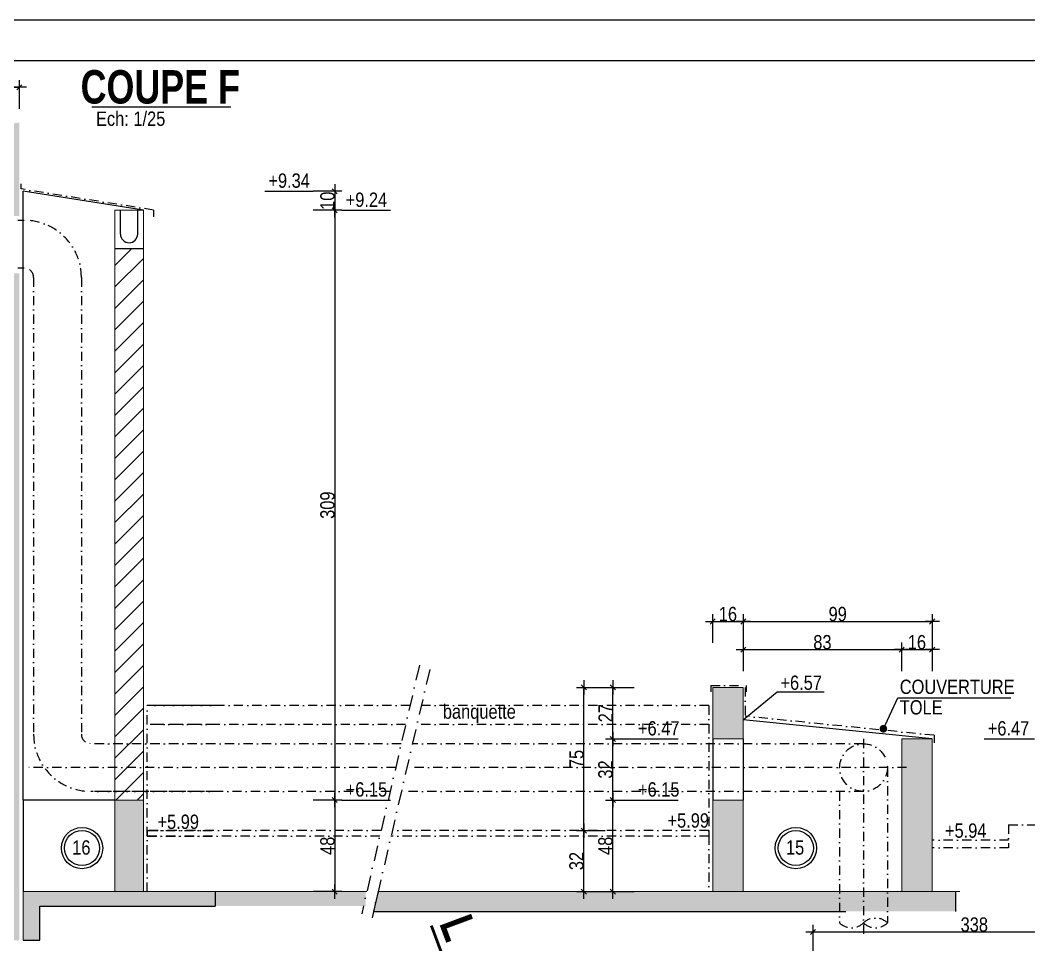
# Model space of a CAD drawing. Header units: centimetres. Extents: x -10252 to 0, y 2374 to 6574.
# Drawn here: x -7432 to -6376, y 5605 to 6574 of the extents above; entities that cross this region are included whole.
import ezdxf
from ezdxf.enums import TextEntityAlignment as Align

# ---------------------------------------------------------------- set-up
doc = ezdxf.new("R2010")
doc.units = ezdxf.units.CM
doc.header["$LTSCALE"] = 12.7
doc.header["$PDMODE"] = 1
doc.header["$PDSIZE"] = -2
doc.linetypes.add('TIRETPTX2', pattern=[50.8, 25.4, -12.7, 0, -12.7])
for name, color, linetype in [('01_cote_gen', 4, 'Continuous'), ('01_linteaux', 2, 'Continuous'), ('01_poch_BN', 9, 'Continuous'), ('01_poch_murs', 253, 'Continuous'), ('01_texte', 230, 'Continuous'), ('AA_COTES', 2, 'Continuous')]:
    doc.layers.add(name, color=color, linetype=linetype)
doc.layers.add('01_murs_coup', color=5, linetype='Continuous', lineweight=60)
doc.styles.add('ARIAL NA', font='ARIALN.TTF')
doc.styles.add('impact', font='impact.ttf')
doc.styles.add('STYLE2', font='ARIALN.TTF')
doc.dimstyles.new('JB25', dxfattribs={"dimscale": 0.1, "dimtxt": 150, "dimasz": 15, "dimexe": 0.1, "dimexo": 0.1, "dimgap": 0.09, "dimtad": 1, "dimdec": 1, "dimlfac": 0.5, "dimdsep": 46, "dimtxsty": 'STYLE2', "dimblk1": 'BOND_G', "dimblk2": 'BOND_D', "dimsah": 1, "dimcen": 1.5, "dimdle": 0.01, "dimse1": 1, "dimse2": 1, "dimclrd": 4, "dimclre": 2, "dimclrt": 6, "dimazin": 2, "dimtfac": 2.333333, "dimtdec": 1, "dimtix": 1, "dimtmove": 2, "dimatfit": 3, "dimldrblk": 'BOND_G', "dimfxl": 1, "dimtolj": 1, "dimtzin": 0, "dimarcsym": 0})
doc.dimstyles.new('JB50', dxfattribs={"dimscale": 0.1, "dimtxt": 150, "dimasz": 15, "dimexe": 0.1, "dimexo": 0.1, "dimgap": 0.09, "dimtad": 1, "dimdec": 1, "dimdsep": 46, "dimtxsty": 'STYLE2', "dimblk1": 'BOND_G', "dimblk2": 'BOND_D', "dimsah": 1, "dimcen": 1.5, "dimdle": 0.01, "dimse1": 1, "dimse2": 1, "dimclrd": 4, "dimclre": 2, "dimclrt": 6, "dimazin": 2, "dimtfac": 2.333333, "dimtdec": 1, "dimtix": 1, "dimtmove": 2, "dimatfit": 3, "dimldrblk": 'BOND_G', "dimfxl": 1, "dimtolj": 1, "dimtzin": 0, "dimarcsym": 0})

# ---------------------------------------------------------------- blocks, each defined once
blk = doc.blocks.new('BOND_G')
at = {"layer": 'AA_COTES', "color": 0}
for p, q in [((0, -5), (0, 15)), ((5, 0), (-5, 0)), ((1.77, 1.77), (-1.77, -1.77))]:
    blk.add_line(p, q, dxfattribs=at)
blk = doc.blocks.new('BOND_D')
at = {"layer": 'AA_COTES', "color": 0}
for p, q in [((5, 0), (-5, 0)), ((-1.77, -1.77), (1.77, 1.77)), ((0, 5), (0, -15))]:
    blk.add_line(p, q, dxfattribs=at)
blk = doc.blocks.new('*D1729')
at = {"layer": '01_cote_gen', "color": 4, "lineweight": -2, "ltscale": 2, "transparency": 16777216}
blk.add_line((-7623.7, 6268.1), (-7623.7, 6465.1), dxfattribs=at)
at = {"layer": 'Defpoints', "color": 0, "ltscale": 2, "transparency": 16777216}
for p in [(-7623.7, 6466.6), (-7411.8, 6466.6), (-7517.4, 6266.6)]:
    blk.add_point(p, dxfattribs=at)
at = {"layer": '01_cote_gen', "color": 4, "lineweight": -2, "ltscale": 2, "transparency": 16777216, "xscale": 1.5, "yscale": 1.5, "zscale": 1.5}
for name, p, rotation in [('BOND_D', (-7623.7, 6466.6), 90), ('BOND_G', (-7623.7, 6266.6), 270)]:
    blk.add_blockref(name, p, dxfattribs=dict(at, rotation=rotation))
at = {"layer": '01_cote_gen', "color": 6, "ltscale": 2, "transparency": 16777216, "insert": (-7631.4, 6366.6), "char_height": 15, "attachment_point": 5, "rotation": 90, "style": 'STYLE2'}
blk.add_mtext('\\A1;100', dxfattribs=at)
blk = doc.blocks.new('*D1730')
at = {"layer": '01_cote_gen', "color": 4, "lineweight": -2, "ltscale": 2, "transparency": 16777216}
blk.add_line((-7654.3, 6216.1), (-7654.3, 6465.1), dxfattribs=at)
at = {"layer": 'Defpoints', "color": 0, "ltscale": 2, "transparency": 16777216}
for p in [(-7654.3, 6466.6), (-7411.8, 6466.6), (-7443.8, 6214.6)]:
    blk.add_point(p, dxfattribs=at)
at = {"layer": '01_cote_gen', "color": 4, "lineweight": -2, "ltscale": 2, "transparency": 16777216, "xscale": 1.5, "yscale": 1.5, "zscale": 1.5}
for name, p, rotation in [('BOND_D', (-7654.3, 6466.6), 90), ('BOND_G', (-7654.3, 6214.6), 270)]:
    blk.add_blockref(name, p, dxfattribs=dict(at, rotation=rotation))
at = {"layer": '01_cote_gen', "color": 6, "ltscale": 2, "transparency": 16777216, "insert": (-7662, 6340.6), "char_height": 15, "attachment_point": 5, "rotation": 90, "style": 'STYLE2'}
blk.add_mtext('\\A1;126', dxfattribs=at)
blk = doc.blocks.new('*D1731')
at = {"layer": '01_cote_gen', "color": 4, "lineweight": -2, "ltscale": 2, "transparency": 16777216}
blk.add_line((-7565.9, 6464.1), (-7565.9, 6465.1), dxfattribs=at)
at = {"layer": 'Defpoints', "color": 0, "ltscale": 2, "transparency": 16777216}
for p in [(-7565.9, 6466.6), (-7415.5, 6462.6), (-7383.5, 6466.6)]:
    blk.add_point(p, dxfattribs=at)
at = {"layer": '01_cote_gen', "color": 4, "lineweight": -2, "ltscale": 2, "transparency": 16777216, "xscale": 1.5, "yscale": 1.5, "zscale": 1.5}
for name, p, rotation in [('BOND_D', (-7565.9, 6466.6), 90), ('BOND_G', (-7565.9, 6462.6), 270)]:
    blk.add_blockref(name, p, dxfattribs=dict(at, rotation=rotation))
at = {"layer": '01_cote_gen', "color": 6, "ltscale": 2, "transparency": 16777216, "insert": (-7573.5, 6474.6), "char_height": 15, "attachment_point": 5, "rotation": 90, "style": 'STYLE2'}
blk.add_mtext('\\A1;2', dxfattribs=at)
blk = doc.blocks.new('*D1735')
at = {"layer": '01_poch_BN', "color": 4, "lineweight": -2, "ltscale": 2, "transparency": 16777216}
blk.add_line((-7102.8, 5755.1), (-7102.8, 5662.1), dxfattribs=at)
at = {"layer": 'Defpoints', "color": 0, "ltscale": 2, "transparency": 16777216}
for p in [(-7203.8, 5756.6), (-7203.8, 5660.6), (-7102.8, 5660.6)]:
    blk.add_point(p, dxfattribs=at)
at = {"layer": '01_poch_BN', "color": 4, "lineweight": -2, "ltscale": 2, "transparency": 16777216, "xscale": 1.5, "yscale": 1.5, "zscale": 1.5}
for name, p, rotation in [('BOND_G', (-7102.8, 5756.6), 90), ('BOND_D', (-7102.8, 5660.6), 270)]:
    blk.add_blockref(name, p, dxfattribs=dict(at, rotation=rotation))
at = {"layer": '01_poch_BN', "color": 6, "ltscale": 2, "transparency": 16777216, "insert": (-7110.4, 5708.6), "char_height": 15, "attachment_point": 5, "rotation": 90, "style": 'STYLE2'}
blk.add_mtext('\\A1;48', dxfattribs=at)
blk = doc.blocks.new('*D1746')
at = {"layer": '01_cote_gen', "color": 4, "lineweight": -2, "ltscale": 2, "transparency": 16777216}
blk.add_line((-7463.8, 6503.6), (-7434.8, 6503.6), dxfattribs=at)
at = {"layer": 'Defpoints', "color": 0, "ltscale": 2, "transparency": 16777216}
for p in [(-7433.3, 6503.6), (-7465.3, 6462.6), (-7433.3, 6466.6)]:
    blk.add_point(p, dxfattribs=at)
at = {"layer": '01_cote_gen', "color": 4, "lineweight": -2, "ltscale": 2, "transparency": 16777216, "xscale": 1.5, "yscale": 1.5, "zscale": 1.5, "rotation": 180}
blk.add_blockref('BOND_G', (-7465.3, 6503.6), dxfattribs=at)
at = {"layer": '01_cote_gen', "color": 4, "lineweight": -2, "ltscale": 2, "transparency": 16777216, "xscale": 1.5, "yscale": 1.5, "zscale": 1.5}
blk.add_blockref('BOND_D', (-7433.3, 6503.6), dxfattribs=at)
at = {"layer": '01_cote_gen', "color": 6, "ltscale": 2, "transparency": 16777216, "insert": (-7449.3, 6511.3), "char_height": 15, "attachment_point": 5, "style": 'STYLE2'}
blk.add_mtext('\\A1;16', dxfattribs=at)
blk = doc.blocks.new('*D1884')
at = {"layer": '01_cote_gen', "color": 4, "lineweight": -2, "ltscale": 2, "transparency": 16777216}
blk.add_line((-6600.3, 5618.3), (-6265.3, 5618.3), dxfattribs=at)
at = {"layer": 'Defpoints', "color": 0, "ltscale": 2, "transparency": 16777216}
for p in [(-6263.8, 5618.3), (-6601.8, 5504.4), (-6263.8, 5496.4)]:
    blk.add_point(p, dxfattribs=at)
at = {"layer": '01_cote_gen', "color": 4, "lineweight": -2, "ltscale": 2, "transparency": 16777216, "xscale": 1.5, "yscale": 1.5, "zscale": 1.5, "rotation": 180}
blk.add_blockref('BOND_G', (-6601.8, 5618.3), dxfattribs=at)
at = {"layer": '01_cote_gen', "color": 4, "lineweight": -2, "ltscale": 2, "transparency": 16777216, "xscale": 1.5, "yscale": 1.5, "zscale": 1.5}
blk.add_blockref('BOND_D', (-6263.8, 5618.3), dxfattribs=at)
at = {"layer": '01_cote_gen', "color": 6, "ltscale": 2, "transparency": 16777216, "insert": (-6432.8, 5626), "char_height": 15, "attachment_point": 5, "style": 'STYLE2'}
blk.add_mtext('\\A1;338', dxfattribs=at)
blk = doc.blocks.new('*D1925')
at = {"layer": '01_cote_gen', "color": 4, "lineweight": -2, "transparency": 16777216}
blk.add_line((-6841.9, 5662.1), (-6841.9, 5723.1), dxfattribs=at)
at = {"layer": 'Defpoints', "color": 0, "transparency": 16777216}
for p in [(-6841.9, 5724.6), (-6799.4, 5724.6), (-6771.4, 5660.6)]:
    blk.add_point(p, dxfattribs=at)
at = {"layer": '01_cote_gen', "color": 4, "lineweight": -2, "transparency": 16777216, "xscale": 1.5, "yscale": 1.5, "zscale": 1.5}
for name, p, rotation in [('BOND_D', (-6841.9, 5724.6), 90), ('BOND_G', (-6841.9, 5660.6), 270)]:
    blk.add_blockref(name, p, dxfattribs=dict(at, rotation=rotation))
at = {"layer": '01_cote_gen', "color": 6, "transparency": 16777216, "insert": (-6849.5, 5692.6), "char_height": 15, "attachment_point": 5, "rotation": 90, "style": 'STYLE2'}
blk.add_mtext('\\A1;32', dxfattribs=at)
blk = doc.blocks.new('*D1926')
at = {"layer": '01_cote_gen', "color": 4, "lineweight": -2, "transparency": 16777216}
blk.add_line((-6841.9, 5726.1), (-6841.9, 5873.1), dxfattribs=at)
at = {"layer": 'Defpoints', "color": 0, "transparency": 16777216}
for p in [(-6841.9, 5874.6), (-6779.3, 5874.6), (-6834.4, 5724.6)]:
    blk.add_point(p, dxfattribs=at)
at = {"layer": '01_cote_gen', "color": 4, "lineweight": -2, "transparency": 16777216, "xscale": 1.5, "yscale": 1.5, "zscale": 1.5}
for name, p, rotation in [('BOND_D', (-6841.9, 5874.6), 90), ('BOND_G', (-6841.9, 5724.6), 270)]:
    blk.add_blockref(name, p, dxfattribs=dict(at, rotation=rotation))
at = {"layer": '01_cote_gen', "color": 6, "transparency": 16777216, "insert": (-6849.5, 5799.6), "char_height": 15, "attachment_point": 5, "rotation": 90, "style": 'STYLE2'}
blk.add_mtext('\\A1;75', dxfattribs=at)
blk = doc.blocks.new('*D1932')
at = {"layer": '01_cote_gen', "color": 4, "lineweight": -2, "transparency": 16777216}
blk.add_line((-6811.5, 5662.1), (-6811.5, 5755.1), dxfattribs=at)
at = {"layer": 'Defpoints', "color": 0, "transparency": 16777216}
for p in [(-6811.5, 5756.6), (-6706.9, 5756.6), (-6706.9, 5660.6)]:
    blk.add_point(p, dxfattribs=at)
at = {"layer": '01_cote_gen', "color": 4, "lineweight": -2, "transparency": 16777216, "xscale": 1.5, "yscale": 1.5, "zscale": 1.5}
for name, p, rotation in [('BOND_D', (-6811.5, 5756.6), 90), ('BOND_G', (-6811.5, 5660.6), 270)]:
    blk.add_blockref(name, p, dxfattribs=dict(at, rotation=rotation))
at = {"layer": '01_cote_gen', "color": 6, "transparency": 16777216, "insert": (-6819.2, 5708.6), "char_height": 15, "attachment_point": 5, "rotation": 90, "style": 'STYLE2'}
blk.add_mtext('\\A1;48', dxfattribs=at)
blk = doc.blocks.new('*D1933')
at = {"layer": '01_cote_gen', "color": 4, "lineweight": -2, "transparency": 16777216}
blk.add_line((-6811.5, 5758.1), (-6811.5, 5819.1), dxfattribs=at)
at = {"layer": 'Defpoints', "color": 0, "transparency": 16777216}
for p in [(-6811.5, 5820.6), (-6698, 5820.6), (-6789, 5756.6)]:
    blk.add_point(p, dxfattribs=at)
at = {"layer": '01_cote_gen', "color": 4, "lineweight": -2, "transparency": 16777216, "xscale": 1.5, "yscale": 1.5, "zscale": 1.5}
for name, p, rotation in [('BOND_D', (-6811.5, 5820.6), 90), ('BOND_G', (-6811.5, 5756.6), 270)]:
    blk.add_blockref(name, p, dxfattribs=dict(at, rotation=rotation))
at = {"layer": '01_cote_gen', "color": 6, "transparency": 16777216, "insert": (-6819.2, 5788.6), "char_height": 15, "attachment_point": 5, "rotation": 90, "style": 'STYLE2'}
blk.add_mtext('\\A1;32', dxfattribs=at)
blk = doc.blocks.new('*D1934')
at = {"layer": '01_cote_gen', "color": 4, "lineweight": -2, "transparency": 16777216}
blk.add_line((-6811.5, 5822.1), (-6811.5, 5873.1), dxfattribs=at)
at = {"layer": 'Defpoints', "color": 0, "transparency": 16777216}
for p in [(-6811.5, 5874.6), (-6690.9, 5874.6), (-6690.9, 5820.6)]:
    blk.add_point(p, dxfattribs=at)
at = {"layer": '01_cote_gen', "color": 4, "lineweight": -2, "transparency": 16777216, "xscale": 1.5, "yscale": 1.5, "zscale": 1.5}
for name, p, rotation in [('BOND_D', (-6811.5, 5874.6), 90), ('BOND_G', (-6811.5, 5820.6), 270)]:
    blk.add_blockref(name, p, dxfattribs=dict(at, rotation=rotation))
at = {"layer": '01_cote_gen', "color": 6, "transparency": 16777216, "insert": (-6819, 5847.6), "char_height": 15, "attachment_point": 5, "rotation": 90, "style": 'STYLE2'}
blk.add_mtext('\\A1;27', dxfattribs=at)
blk = doc.blocks.new('*D1929')
at = {"layer": '01_cote_gen', "color": 4, "lineweight": -2, "transparency": 16777216}
blk.add_line((-6705.4, 5943.7), (-6676.4, 5943.7), dxfattribs=at)
at = {"layer": 'Defpoints', "color": 0, "transparency": 16777216}
for p in [(-6674.9, 5943.7), (-6706.9, 5885.1), (-6674.9, 5885.1)]:
    blk.add_point(p, dxfattribs=at)
at = {"layer": '01_cote_gen', "color": 4, "lineweight": -2, "transparency": 16777216, "xscale": 1.5, "yscale": 1.5, "zscale": 1.5, "rotation": 180}
blk.add_blockref('BOND_G', (-6706.9, 5943.7), dxfattribs=at)
at = {"layer": '01_cote_gen', "color": 4, "lineweight": -2, "transparency": 16777216, "xscale": 1.5, "yscale": 1.5, "zscale": 1.5}
blk.add_blockref('BOND_D', (-6674.9, 5943.7), dxfattribs=at)
at = {"layer": '01_cote_gen', "color": 6, "transparency": 16777216, "insert": (-6690.9, 5951.4), "char_height": 15, "attachment_point": 5, "style": 'STYLE2'}
blk.add_mtext('\\A1;16', dxfattribs=at)
blk = doc.blocks.new('*D1935')
at = {"layer": '01_cote_gen', "color": 4, "lineweight": -2, "transparency": 16777216}
blk.add_line((-6673.4, 5914.3), (-6510.4, 5914.3), dxfattribs=at)
at = {"layer": 'Defpoints', "color": 0, "transparency": 16777216}
for p in [(-6508.9, 5914.3), (-6674.9, 5898.1), (-6508.9, 5809.6)]:
    blk.add_point(p, dxfattribs=at)
at = {"layer": '01_cote_gen', "color": 4, "lineweight": -2, "transparency": 16777216, "xscale": 1.5, "yscale": 1.5, "zscale": 1.5, "rotation": 180}
blk.add_blockref('BOND_G', (-6674.9, 5914.3), dxfattribs=at)
at = {"layer": '01_cote_gen', "color": 4, "lineweight": -2, "transparency": 16777216, "xscale": 1.5, "yscale": 1.5, "zscale": 1.5}
blk.add_blockref('BOND_D', (-6508.9, 5914.3), dxfattribs=at)
at = {"layer": '01_cote_gen', "color": 6, "transparency": 16777216, "insert": (-6591.9, 5921.9), "char_height": 15, "attachment_point": 5, "style": 'STYLE2'}
blk.add_mtext('\\A1;83', dxfattribs=at)
blk = doc.blocks.new('*D1936')
at = {"layer": '01_cote_gen', "color": 4, "lineweight": -2, "transparency": 16777216}
blk.add_line((-6507.4, 5914.3), (-6478.4, 5914.3), dxfattribs=at)
at = {"layer": 'Defpoints', "color": 0, "transparency": 16777216}
for p in [(-6476.9, 5914.3), (-6508.9, 5891.8), (-6476.9, 5801.5)]:
    blk.add_point(p, dxfattribs=at)
at = {"layer": '01_cote_gen', "color": 4, "lineweight": -2, "transparency": 16777216, "xscale": 1.5, "yscale": 1.5, "zscale": 1.5, "rotation": 180}
blk.add_blockref('BOND_G', (-6508.9, 5914.3), dxfattribs=at)
at = {"layer": '01_cote_gen', "color": 4, "lineweight": -2, "transparency": 16777216, "xscale": 1.5, "yscale": 1.5, "zscale": 1.5}
blk.add_blockref('BOND_D', (-6476.9, 5914.3), dxfattribs=at)
at = {"layer": '01_cote_gen', "color": 6, "transparency": 16777216, "insert": (-6492.9, 5921.9), "char_height": 15, "attachment_point": 5, "style": 'STYLE2'}
blk.add_mtext('\\A1;16', dxfattribs=at)
blk = doc.blocks.new('*D1930')
at = {"layer": '01_cote_gen', "color": 4, "lineweight": -2, "transparency": 16777216}
blk.add_line((-6673.4, 5943.7), (-6478.4, 5943.7), dxfattribs=at)
at = {"layer": 'Defpoints', "color": 0, "transparency": 16777216}
for p in [(-6476.9, 5943.7), (-6674.9, 5921.8), (-6476.9, 5921.8)]:
    blk.add_point(p, dxfattribs=at)
at = {"layer": '01_cote_gen', "color": 4, "lineweight": -2, "transparency": 16777216, "xscale": 1.5, "yscale": 1.5, "zscale": 1.5, "rotation": 180}
blk.add_blockref('BOND_G', (-6674.9, 5943.7), dxfattribs=at)
at = {"layer": '01_cote_gen', "color": 4, "lineweight": -2, "transparency": 16777216, "xscale": 1.5, "yscale": 1.5, "zscale": 1.5}
blk.add_blockref('BOND_D', (-6476.9, 5943.7), dxfattribs=at)
at = {"layer": '01_cote_gen', "color": 6, "transparency": 16777216, "insert": (-6575.9, 5951.4), "char_height": 15, "attachment_point": 5, "style": 'STYLE2'}
blk.add_mtext('\\A1;99', dxfattribs=at)
blk = doc.blocks.new('*D1937')
at = {"layer": '01_cote_gen', "color": 4, "lineweight": -2, "transparency": 16777216}
blk.add_line((-6346.2, 5819.1), (-6346.2, 5662.1), dxfattribs=at)
at = {"layer": 'Defpoints', "color": 0, "transparency": 16777216}
for p in [(-6492.9, 5820.6), (-6452, 5660.6), (-6346.2, 5660.6)]:
    blk.add_point(p, dxfattribs=at)
at = {"layer": '01_cote_gen', "color": 4, "lineweight": -2, "transparency": 16777216, "xscale": 1.5, "yscale": 1.5, "zscale": 1.5}
for name, p, rotation in [('BOND_G', (-6346.2, 5820.6), 90), ('BOND_D', (-6346.2, 5660.6), 270)]:
    blk.add_blockref(name, p, dxfattribs=dict(at, rotation=rotation))
at = {"layer": '01_cote_gen', "color": 6, "transparency": 16777216, "insert": (-6353.9, 5740.6), "char_height": 15, "attachment_point": 5, "rotation": 90, "style": 'STYLE2'}
blk.add_mtext('\\A1;80', dxfattribs=at)
blk = doc.blocks.new('*D1938')
at = {"layer": '01_cote_gen', "color": 4, "lineweight": -2, "transparency": 16777216}
blk.add_line((-6346.2, 5839.1), (-6346.2, 5822.1), dxfattribs=at)
at = {"layer": 'Defpoints', "color": 0, "transparency": 16777216}
for p in [(-6674.9, 5840.6), (-6476.9, 5820.6), (-6346.2, 5820.6)]:
    blk.add_point(p, dxfattribs=at)
at = {"layer": '01_cote_gen', "color": 4, "lineweight": -2, "transparency": 16777216, "xscale": 1.5, "yscale": 1.5, "zscale": 1.5}
for name, p, rotation in [('BOND_G', (-6346.2, 5840.6), 90), ('BOND_D', (-6346.2, 5820.6), 270)]:
    blk.add_blockref(name, p, dxfattribs=dict(at, rotation=rotation))
at = {"layer": '01_cote_gen', "color": 6, "transparency": 16777216, "insert": (-6353.9, 5830.6), "char_height": 15, "attachment_point": 5, "rotation": 90, "style": 'STYLE2'}
blk.add_mtext('\\A1;10', dxfattribs=at)
blk = doc.blocks.new('*D2041')
at = {"layer": '01_cote_gen', "color": 4, "lineweight": -2, "ltscale": 2, "transparency": 16777216}
blk.add_line((-7102.8, 6373.1), (-7102.8, 5758.1), dxfattribs=at)
at = {"layer": 'Defpoints', "color": 0, "ltscale": 2, "transparency": 16777216}
for p in [(-7333.3, 6374.6), (-7125.3, 5756.6), (-7102.8, 5756.6)]:
    blk.add_point(p, dxfattribs=at)
at = {"layer": '01_cote_gen', "color": 4, "lineweight": -2, "ltscale": 2, "transparency": 16777216, "xscale": 1.5, "yscale": 1.5, "zscale": 1.5}
for name, p, rotation in [('BOND_G', (-7102.8, 6374.6), 90), ('BOND_D', (-7102.8, 5756.6), 270)]:
    blk.add_blockref(name, p, dxfattribs=dict(at, rotation=rotation))
at = {"layer": '01_cote_gen', "color": 6, "ltscale": 2, "transparency": 16777216, "insert": (-7110.4, 6065.6), "char_height": 15, "attachment_point": 5, "rotation": 90, "style": 'STYLE2'}
blk.add_mtext('\\A1;309', dxfattribs=at)
blk = doc.blocks.new('*D2042')
at = {"layer": '01_cote_gen', "color": 4, "lineweight": -2, "ltscale": 2, "transparency": 16777216}
blk.add_line((-7102.8, 6393.1), (-7102.8, 6376.1), dxfattribs=at)
at = {"layer": 'Defpoints', "color": 0, "ltscale": 2, "transparency": 16777216}
for p in [(-7429.3, 6394.6), (-7125.3, 6374.6), (-7102.8, 6374.6)]:
    blk.add_point(p, dxfattribs=at)
at = {"layer": '01_cote_gen', "color": 4, "lineweight": -2, "ltscale": 2, "transparency": 16777216, "xscale": 1.5, "yscale": 1.5, "zscale": 1.5}
for name, p, rotation in [('BOND_G', (-7102.8, 6394.6), 90), ('BOND_D', (-7102.8, 6374.6), 270)]:
    blk.add_blockref(name, p, dxfattribs=dict(at, rotation=rotation))
at = {"layer": '01_cote_gen', "color": 6, "ltscale": 2, "transparency": 16777216, "insert": (-7110.4, 6384.6), "char_height": 15, "attachment_point": 5, "rotation": 90, "style": 'STYLE2'}
blk.add_mtext('\\A1;10', dxfattribs=at)

msp = doc.modelspace()

# ---------------------------------------------------------------- hatches: boundary and pattern name
at = {"layer": '01_poch_BN', "ltscale": 2}
h = msp.add_hatch(color=256, dxfattribs=at)
h.dxf.hatch_style = 1
h.paths.add_polyline_path([(-7433.3, 5660.59), (-7465.3, 5660.59), (-7551.17, 5660.59), (-7551.17, 5645.5), (-7452.13, 5645.5), (-7452.13, 5609.57), (-7433.3, 5609.57)])
h.paths.add_polyline_path([(-7070.5, 5660.59), (-7429.3, 5660.59), (-7429.3, 5609.57), (-7411.89, 5609.57), (-7411.89, 5645.5), (-7070.5, 5645.5)])
h.paths.add_polyline_path([(-7303.3, 5756.59), (-7333.3, 5756.59), (-7333.3, 5660.59), (-7303.3, 5660.59)])
h.paths.add_polyline_path([(-7465.3, 6368.59), (-7433.3, 6368.59), (-7433.3, 6466.59), (-7465.3, 6462.59)])
h.paths.add_polyline_path([(-7433.3, 6308.59), (-7465.3, 6308.59), (-7465.3, 6214.59), (-7551.17, 6214.59), (-7551.17, 6174.59), (-7465.3, 6174.59), (-7465.3, 5660.59), (-7433.3, 5660.59)])
h = msp.add_hatch(color=256, dxfattribs=at)
h.dxf.hatch_style = 1
h.paths.add_polyline_path([(-6674.86, 5874.59), (-6706.86, 5874.59), (-6706.86, 5820.59), (-6674.86, 5820.59)])
h.paths.add_polyline_path([(-6674.86, 5756.59), (-6706.86, 5756.59), (-6706.86, 5660.59), (-6674.86, 5660.59)])
h.paths.add_polyline_path([(-6476.86, 5820.59), (-6508.86, 5820.59), (-6508.86, 5660.59), (-6476.86, 5660.59)])
at = {"layer": '01_poch_BN'}
h = msp.add_hatch(color=256, dxfattribs=at)
h.dxf.hatch_style = 1
h.paths.add_polyline_path([(-6451.98, 5660.59), (-7051.5, 5660.59), (-7057.37, 5660.59), (-7062.21, 5639.77), (-7051.5, 5639.77), (-6451.98, 5639.77)])
at = {"layer": '01_poch_murs', "ltscale": 5}
h = msp.add_hatch(dxfattribs=at)
h.set_pattern_fill('ANSI31', color=256, scale=5)
h.paths.add_polyline_path([(-7303.3, 6334.59), (-7333.3, 6334.59), (-7333.3, 6125.89, 0.1322959), (-7326, 6132, 0.3632542), (-7303.3, 6125.89)])
h.paths.add_polyline_path([(-7303.3, 6125.89, -0.3632542), (-7326, 6132, -0.1322959), (-7333.3, 6125.89), (-7333.3, 5815.59), (-7303.3, 5815.59)])
h.paths.add_polyline_path([(-7303.3, 5815.59), (-7333.3, 5815.59), (-7333.3, 5790.59), (-7303.3, 5790.59)])
h.paths.add_polyline_path([(-7303.3, 5790.59), (-7333.3, 5790.59), (-7333.3, 5765.59), (-7303.3, 5765.59)])
h.paths.add_polyline_path([(-7303.3, 5765.59), (-7333.3, 5765.59), (-7333.3, 5756.59), (-7303.3, 5756.59)])

# ---------------------------------------------------------------- linework, layer by layer
at = {"layer": '01_cote_gen'}
msp.add_line((-2167.41, 6573.88), (-10252.01, 6573.88), dxfattribs=at)
at = {"layer": '01_linteaux', "linetype": 'TIRETPTX2', "ltscale": 0.03}
for p, q in [((-7431.49, 6396.96), (-7431.49, 6402.41)), ((-7292.6, 6374.92), (-7431.49, 6396.96)), ((-7292.6, 6374.92), (-7292.6, 6367.83)), ((-7551.49, 6364.21), (-7428.3, 6364.21)), ((-7551.49, 6314.21), (-7428.3, 6314.21)), ((-7418.3, 6304.21), (-7418.3, 5825.59)), ((-7368.3, 6304.21), (-7368.3, 5825.59)), ((-6708.86, 5876.59), (-6708.86, 5870.11)), ((-6708.86, 5876.59), (-6671.86, 5876.59)), ((-6671.86, 5876.59), (-6671.86, 5870.11)), ((-6672.86, 5874.59), (-6672.86, 5844.41)), ((-7228.08, 5855.59), (-7299.3, 5855.59)), ((-7299.3, 5660.59), (-7299.3, 5855.59)), ((-7023.89, 5855.59), (-7299.3, 5855.59)), ((-6710.86, 5855.59), (-7012.1, 5855.59)), ((-6710.86, 5855.59), (-6710.86, 5660.59)), ((-6474.86, 5824.41), (-6672.86, 5844.41)), ((-7228.08, 5835.59), (-7299.3, 5835.59)), ((-7028.54, 5835.59), (-7299.3, 5835.59)), ((-6710.86, 5835.59), (-7016.74, 5835.59)), ((-6474.86, 5824.41), (-6474.86, 5816.59)), ((-7228.08, 5815.59), (-7358.3, 5815.59)), ((-7033.18, 5815.59), (-7358.3, 5815.59)), ((-6548.86, 5815.59), (-7021.38, 5815.59)), ((-6548.86, 5820.59), (-6548.86, 5612.31)), ((-7038.98, 5790.59), (-7424.24, 5790.59)), ((-6503.71, 5790.59), (-7027.19, 5790.59)), ((-6523.86, 5790.59), (-6523.86, 5627.83)), ((-7228.08, 5765.59), (-7358.3, 5765.59)), ((-7044.79, 5765.59), (-7358.3, 5765.59)), ((-6548.86, 5765.59), (-7032.99, 5765.59)), ((-6573.86, 5765.59), (-6573.86, 5627.83)), ((-6396.86, 5730.7), (-6396.86, 5706.59)), ((-6396.86, 5730.7), (-6368.48, 5730.7)), ((-7299.3, 5718.59), (-7299.3, 5724.59)), ((-7299.3, 5724.59), (-7228.08, 5724.59)), ((-7299.3, 5724.59), (-7299.3, 5718.59)), ((-7054.31, 5724.59), (-7299.3, 5724.59)), ((-7299.3, 5718.59), (-7228.08, 5718.59)), ((-7055.7, 5718.59), (-7299.3, 5718.59)), ((-6710.86, 5718.59), (-7043.9, 5718.59)), ((-6710.86, 5724.59), (-7042.51, 5724.59)), ((-6710.86, 5724.59), (-6710.86, 5718.59)), ((-6396.86, 5714.59), (-6476.86, 5714.59)), ((-6396.86, 5706.59), (-6476.86, 5706.59))]:
    msp.add_line(p, q, dxfattribs=at)
at = {"layer": '01_linteaux', "ltscale": 0.1}
for p, q in [((-7429.3, 5756.59), (-7429.3, 6394.59)), ((-6476.86, 5820.59), (-6674.86, 5840.59)), ((-6706.86, 5820.59), (-6706.86, 5756.59)), ((-6674.86, 5820.59), (-6674.86, 5756.59)), ((-7429.3, 5756.59), (-7429.3, 5660.59)), ((-7333.3, 5756.59), (-7429.3, 5756.59))]:
    msp.add_line(p, q, dxfattribs=at)
at = {"layer": '01_linteaux'}
for p, q in [((-7303.3, 6374.59), (-7429.3, 6394.59)), ((-7327.3, 6349.59), (-7327.3, 6374.59)), ((-7309.3, 6349.59), (-7309.3, 6374.59)), ((-7333.3, 6334.59), (-7303.3, 6334.59)), ((-7296.25, 5724.59), (-7288.25, 5724.59))]:
    msp.add_line(p, q, dxfattribs=at)
at = {"layer": '01_linteaux', "linetype": 'TIRETPTX2', "ltscale": 0.05}
for p, q in [((-7014.09, 5897.79), (-7074.54, 5637.45)), ((-7003.3, 5893.48), (-7063.75, 5633.14))]:
    msp.add_line(p, q, dxfattribs=at)
at = {"layer": '01_linteaux', "linetype": 'TIRETPTX2', "ltscale": 0.03}
msp.add_circle((-6548.86, 5790.59), 25, dxfattribs=at)
for centre, radius, start, end in [((-7428.3, 6304.21), 60, 0, 90), ((-7428.3, 6304.21), 10, 0, 90), ((-7358.3, 5825.59), 60, 180, 270), ((-7358.3, 5825.59), 10, 180, 270), ((-6536.36, 5614.9), 17.99, 45.97821, 134.02179), ((-6561.36, 5640.77), 17.99, 225.97821, 314.02179), ((-6536.36, 5640.77), 17.99, 225.97821, 314.02179)]:
    msp.add_arc(centre, radius, start, end, dxfattribs=at)
at = {"layer": '01_linteaux'}
msp.add_arc((-7318.3, 6349.59), 9, 180, 0, dxfattribs=at)
at = {"layer": '01_murs_coup', "linetype": 'Continuous', "lineweight": 5}
for p, q in [((-7333.3, 5756.59), (-7333.3, 6374.59)), ((-7333.3, 6374.59), (-7303.3, 6374.59)), ((-7303.3, 5756.59), (-7303.3, 6374.59)), ((-6706.86, 5874.59), (-6706.86, 5820.59)), ((-6706.86, 5874.59), (-6674.86, 5874.59)), ((-6674.86, 5874.59), (-6674.86, 5820.59)), ((-6674.86, 5820.59), (-6706.86, 5820.59)), ((-6508.86, 5820.59), (-6508.86, 5660.59)), ((-6508.86, 5820.59), (-6476.86, 5820.59)), ((-6476.86, 5820.59), (-6476.86, 5660.59)), ((-7303.3, 5756.59), (-7333.3, 5756.59)), ((-7333.3, 5756.59), (-7333.3, 5660.59)), ((-7303.3, 5756.59), (-7303.3, 5660.59)), ((-6674.86, 5756.59), (-6706.86, 5756.59)), ((-6706.86, 5756.59), (-6706.86, 5660.59)), ((-6674.86, 5756.59), (-6674.86, 5660.59)), ((-7429.3, 5609.57), (-7429.3, 5660.59)), ((-7429.3, 5660.59), (-7228.08, 5660.59)), ((-7069.17, 5660.59), (-7429.3, 5660.59)), ((-6447.83, 5660.59), (-7057.37, 5660.59))]:
    msp.add_line(p, q, dxfattribs=at)
at = {"layer": '01_poch_BN'}
for p, q in [((-7228.08, 5660.59), (-7228.08, 5645.5)), ((-6451.98, 5639.77), (-6451.98, 5660.59)), ((-7411.89, 5645.5), (-7228.08, 5645.5)), ((-7411.89, 5609.57), (-7411.89, 5645.5)), ((-7062.21, 5639.77), (-6567.32, 5639.77)), ((-7429.3, 5609.57), (-7411.89, 5609.57))]:
    msp.add_line(p, q, dxfattribs=at)
at = {"layer": '01_poch_BN', "ltscale": 2}
msp.add_line((-7057.37, 5660.59), (-7062.21, 5639.77), dxfattribs=at)
at = {"layer": '01_texte'}
for p, q in [((-10202.01, 6531.69), (-2217.41, 6531.69)), ((-7357.43, 6482.91), (-7211.83, 6482.91)), ((-7176.23, 6394.59), (-7125.27, 6394.59)), ((-7095.27, 6374.59), (-7044.31, 6374.59)), ((-6674.86, 5840.59), (-6639.2, 5869.93)), ((-6639.2, 5869.93), (-6589.96, 5869.93)), ((-6528.06, 5831.29), (-6512.97, 5863.74)), ((-6512.97, 5863.74), (-6394.47, 5863.74)), ((-6789.01, 5820.59), (-6742.96, 5820.59)), ((-6422.55, 5820.59), (-6369.62, 5820.59)), ((-7095.27, 5756.59), (-7044.31, 5756.59)), ((-6789.01, 5756.59), (-6742.96, 5756.59))]:
    msp.add_line(p, q, dxfattribs=at)
at = {"layer": '01_texte', "const_width": 4}
msp.add_lwpolyline([(-6530.06, 5831.29, 1), (-6526.06, 5831.29, 1)], format="xyb", close=True, dxfattribs=at)
at = {"layer": '01_texte', "const_width": 3}
msp.add_lwpolyline([(-6981.18, 5570.17), (-7001.61, 5624.99)], dxfattribs=at)
at = {"layer": '01_texte'}
for centre, radius in [((-7367.55, 5706.25), 21.67), ((-6619.76, 5706.25), 21.67), ((-7367.55, 5706.25), 18.38), ((-6619.76, 5706.25), 18.38)]:
    msp.add_circle(centre, radius, dxfattribs=at)

# ---------------------------------------------------------------- texts
at = {"layer": '01_texte', "style": 'impact'}
msp.add_text('COUPE F', height=35, dxfattribs=at).set_placement((-7285.62, 6504.01), align=Align.MIDDLE)
at = {"layer": '01_texte'}
for s, style, p in [('Ech: 1/25', 'STYLE2', (-7352.95, 6463.13)), ('+9.34', 'ARIAL NA', (-7172.35, 6398.23)), ('+9.24', 'ARIAL NA', (-7091.39, 6378.23)), ('+6.57', 'ARIAL NA', (-6635.9, 5872.01)), ('COUVERTURE ', 'ARIAL NA', (-6510.86, 5867.74)), ('banquette', 'STYLE2', (-6989.55, 5841.76)), ('TOLE', 'ARIAL NA', (-6510.86, 5846.24)), ('+6.47', 'ARIAL NA', (-6785.13, 5824.23)), ('+6.47', 'ARIAL NA', (-6418.67, 5824.23)), ('+6.15', 'ARIAL NA', (-7091.39, 5760.23)), ('+6.15', 'ARIAL NA', (-6785.13, 5760.23)), ('+5.99', 'ARIAL NA', (-7288.55, 5726.28)), ('+5.99', 'ARIAL NA', (-6754.22, 5727.64)), ('+5.94', 'ARIAL NA', (-6463.51, 5717.04)), ('16', 'STYLE2', (-7377.88, 5699.33)), ('15', 'STYLE2', (-6630.1, 5699.33))]:
    msp.add_text(s, height=15, dxfattribs=dict(at, style=style)).set_placement(p)
at = {"layer": '01_texte', "style": 'impact'}
msp.add_text('L', height=35, rotation=290.44166, dxfattribs=at).set_placement((-6999.48, 5613.02), align=Align.BOTTOM_CENTER)

# ---------------------------------------------------------------- dimensions: what is measured, and where the dimension line sits
at = {"layer": '01_cote_gen', "ltscale": 2}
for base, p1, p2, dimstyle, picture, middle in [((-7433.3, 6503.62), (-7465.3, 6462.59), (-7433.3, 6466.59), 'JB25', '*D1746', (-7449.3, 6511.28)), ((-6263.76, 5618.33), (-6601.78, 5504.38), (-6263.76, 5496.38), 'JB50', '*D1884', (-6432.77, 5626))]:
    dim = msp.add_linear_dim(base=base, p1=p1, p2=p2, dimstyle=dimstyle, dxfattribs=at)
    dim.commit()
    dim.dimension.update_dxf_attribs({"geometry": picture, "text_midpoint": middle})
dim = msp.add_linear_dim(base=(-7565.93, 6466.59), p1=(-7415.49, 6462.59), p2=(-7383.49, 6466.59), angle=90, dimstyle='JB25', dxfattribs=at)
dim.commit()
dim.dimension.update_dxf_attribs({"geometry": '*D1731', "text_midpoint": (-7573.47, 6474.59), "dimtype": 160})
for base, p1, p2, picture, middle in [((-7654.3, 6466.59), (-7443.8, 6214.59), (-7411.8, 6466.59), '*D1730', (-7661.97, 6340.59)), ((-7623.71, 6466.59), (-7517.44, 6266.59), (-7411.8, 6466.59), '*D1729', (-7631.38, 6366.59)), ((-7102.77, 6374.59), (-7429.3, 6394.59), (-7125.27, 6374.59), '*D2042', (-7110.44, 6384.59)), ((-7102.77, 5756.59), (-7333.3, 6374.59), (-7125.27, 5756.59), '*D2041', (-7110.44, 6065.59))]:
    dim = msp.add_linear_dim(base=base, p1=p1, p2=p2, angle=90, dimstyle='JB25', dxfattribs=at)
    dim.commit()
    dim.dimension.update_dxf_attribs({"geometry": picture, "text_midpoint": middle})
at = {"layer": '01_cote_gen'}
for base, p1, p2, picture, middle in [((-6674.86, 5943.75), (-6706.86, 5885.08), (-6674.86, 5885.08), '*D1929', (-6690.86, 5951.41)), ((-6476.86, 5943.75), (-6674.86, 5921.75), (-6476.86, 5921.75), '*D1930', (-6575.86, 5951.41)), ((-6508.86, 5914.25), (-6674.86, 5898.06), (-6508.86, 5809.59), '*D1935', (-6591.86, 5921.92)), ((-6476.86, 5914.25), (-6508.86, 5891.75), (-6476.86, 5801.49), '*D1936', (-6492.86, 5921.92))]:
    dim = msp.add_linear_dim(base=base, p1=p1, p2=p2, dimstyle='JB25', dxfattribs=at)
    dim.commit()
    dim.dimension.update_dxf_attribs({"geometry": picture, "text_midpoint": middle})
for base, p1, p2, picture, middle in [((-6841.86, 5874.59), (-6834.36, 5724.59), (-6779.28, 5874.59), '*D1926', (-6849.49, 5799.59)), ((-6811.51, 5874.59), (-6690.86, 5820.59), (-6690.86, 5874.59), '*D1934', (-6819.05, 5847.59)), ((-6346.21, 5820.59), (-6674.86, 5840.59), (-6476.86, 5820.59), '*D1938', (-6353.88, 5830.59)), ((-6811.51, 5820.59), (-6789.01, 5756.59), (-6697.96, 5820.59), '*D1933', (-6819.18, 5788.59)), ((-6346.21, 5660.59), (-6492.86, 5820.59), (-6451.98, 5660.59), '*D1937', (-6353.88, 5740.59)), ((-6811.51, 5756.59), (-6706.86, 5660.59), (-6706.86, 5756.59), '*D1932', (-6819.18, 5708.59)), ((-6841.86, 5724.59), (-6771.37, 5660.59), (-6799.42, 5724.59), '*D1925', (-6849.52, 5692.59))]:
    dim = msp.add_linear_dim(base=base, p1=p1, p2=p2, angle=90, dimstyle='JB25', dxfattribs=at)
    dim.commit()
    dim.dimension.update_dxf_attribs({"geometry": picture, "text_midpoint": middle})
at = {"layer": '01_poch_BN', "ltscale": 2}
dim = msp.add_linear_dim(base=(-7102.77, 5660.59), p1=(-7203.82, 5756.59), p2=(-7203.82, 5660.59), angle=90, dimstyle='JB25', dxfattribs=at)
dim.commit()
dim.dimension.update_dxf_attribs({"geometry": '*D1735', "text_midpoint": (-7110.44, 5708.59)})

doc.saveas('drawing.dxf')
